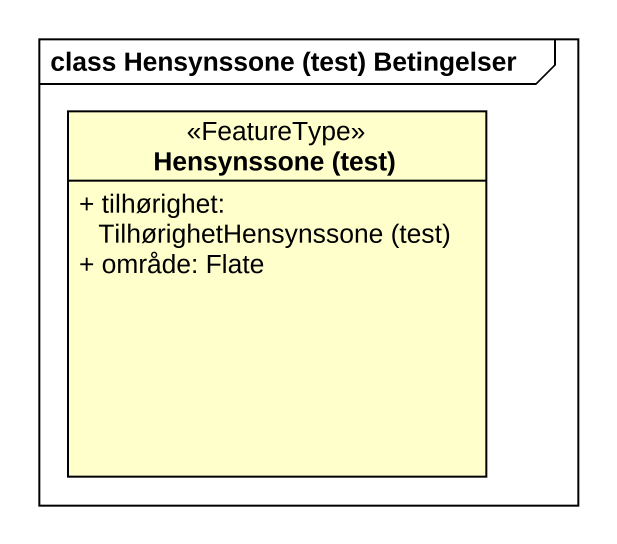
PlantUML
@startuml
mainframe class Hensynssone (test) Betingelser
hide circle
hide empty members
skinparam classAttributeIconSize 0
class "Hensynssone (test)" as Hensynssone_test <<FeatureType>> {
  {field} + tilhørighet: TilhørighetHensynssone (test)
  + område: Flate
}
@enduml
